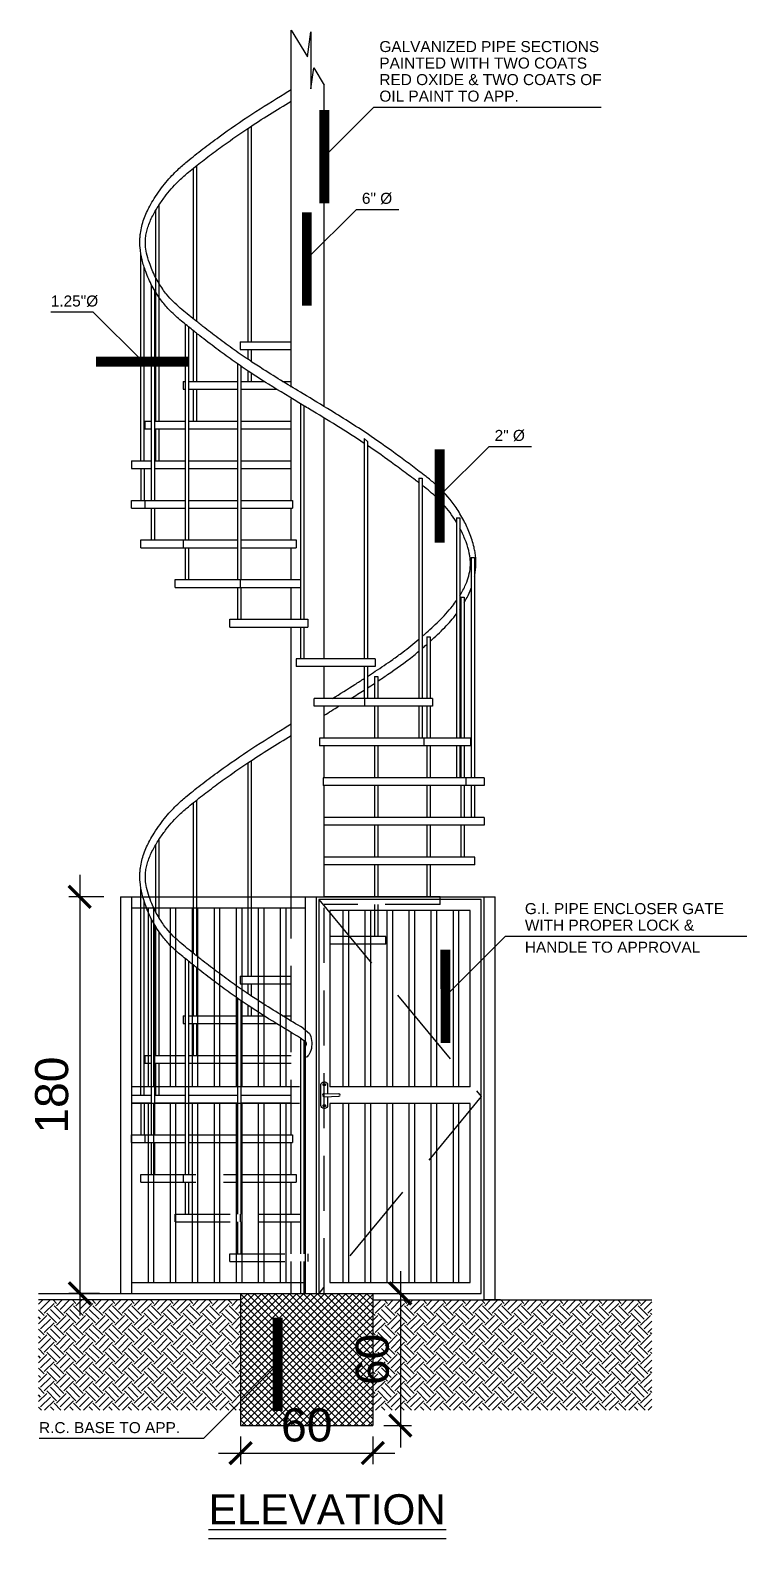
# Model space of a CAD drawing. Header units: centimetres. Extents: x 1155 to 3229, y -6482 to -5598.
# Drawn here: x 1598 to 1924, y -6482 to -5797 of the extents above; entities that cross this region are included whole.
import ezdxf

# ---------------------------------------------------------------- set-up
doc = ezdxf.new("R2010")
doc.units = ezdxf.units.CM
doc.header["$LTSCALE"] = 100
doc.header["$MEASUREMENT"] = 0
doc.linetypes.add('HIDDEN', pattern=[0.375, 0.25, -0.125])
for name, color, linetype in [('DIM', 1, 'Continuous'), ('HANDRAIL', 161, 'Continuous'), ('HATCH', 8, 'Continuous'), ('MTEXT-1', 2, 'Continuous'), ('SPIRAL', 1, 'Continuous'), ('STAIRS', 4, 'Continuous'), ('TEXT', 3, 'Continuous'), ('WALL-01', 7, 'Continuous'), ('WALL-03', 2, 'Continuous'), ('WINDOW', 1, 'Continuous')]:
    doc.layers.add(name, color=color, linetype=linetype)
doc.styles.add('ART', font='arial.ttf')
doc.styles.add('ART-PS-1', font='arial.ttf', dxfattribs={"height": 40})
doc.styles.add('ASA', font='romans.shx', dxfattribs={"width": 0.8})
doc.styles.add('DIM-TXT', font='arial.ttf')
doc.dimstyles.new('AS-20-100-FM', dxfattribs={"dimscale": 0, "dimtxt": 20, "dimasz": 15, "dimexe": 15, "dimexo": 10, "dimgap": 5, "dimtad": 1, "dimtoh": 1, "dimdec": 0, "dimlfac": 0.393701, "dimzin": 1, "dimdsep": 46, "dimlunit": 3, "dimtxsty": 'ASA', "dimblk1": 'ARCHTICK', "dimblk2": 'ARCHTICK', "dimsah": 1, "dimcen": 15, "dimdle": 15, "dimclrd": 1, "dimclre": 1, "dimclrt": 3, "dimadec": 0, "dimazin": 0, "dimtfac": 1, "dimtdec": 0, "dimtmove": 2, "dimatfit": 3, "dimldrblk": 'ARCHTICK', "dimfxl": 1, "dimtolj": 1, "dimtzin": 0, "dimarcsym": 0})
doc.dimstyles.new('DIM-2', dxfattribs={"dimscale": 0, "dimtxt": 18, "dimasz": 10, "dimexe": 5, "dimexo": 5, "dimgap": 5, "dimtad": 1, "dimdec": 0, "dimlfac": -0.393701, "dimzin": 1, "dimdsep": 46, "dimtxsty": 'DIM-TXT', "dimblk1": 'ARCHTICK', "dimblk2": 'ARCHTICK', "dimsah": 1, "dimcen": 15, "dimdle": 10, "dimclrd": 1, "dimclre": 1, "dimclrt": 3, "dimadec": 0, "dimazin": 0, "dimtfac": 1, "dimtdec": 0, "dimtmove": 2, "dimatfit": 3, "dimldrblk": 'ARCHTICK', "dimfxl": 1, "dimtolj": 1, "dimtzin": 0, "dimarcsym": 0})

# ---------------------------------------------------------------- blocks, each defined once
blk = doc.blocks.new('_ARCHTICK')
at = {"color": 0, "linetype": 'ByBlock', "const_width": 0.15}
blk.add_lwpolyline([(-0.5, -0.5), (0.5, 0.5)], dxfattribs=at)
blk = doc.blocks.new('*D14')
at = {"layer": 'Defpoints', "color": 0, "transparency": 16777216}
for p in [(1636.71, -6190.9), (1620.71, -6370.9), (1634.71, -6370.9)]:
    blk.add_point(p, dxfattribs=at)
at = {"layer": 'DIM', "color": 1, "lineweight": -2, "transparency": 16777216}
for p, q in [((1620.71, -6180.9), (1620.71, -6380.9)), ((1631.71, -6190.9), (1615.71, -6190.9)), ((1629.71, -6370.9), (1615.71, -6370.9))]:
    blk.add_line(p, q, dxfattribs=at)
at = {"layer": 'DIM', "color": 1, "lineweight": -2, "transparency": 16777216, "xscale": 10, "yscale": 10, "zscale": 10}
for p, rotation in [((1620.71, -6190.9), 90), ((1620.71, -6370.9), 270)]:
    blk.add_blockref('_ARCHTICK', p, dxfattribs=dict(at, rotation=rotation))
at = {"layer": 'DIM', "color": 3, "transparency": 16777216, "insert": (1608.06, -6280.9), "char_height": 15, "attachment_point": 5, "rotation": 90, "style": 'DIM-TXT'}
blk.add_mtext('\\A1;180', dxfattribs=at)
blk = doc.blocks.new('*D11')
at = {"layer": 'Defpoints', "color": 0, "transparency": 16777216}
for p in [(1693.73, -6430.9), (1753.73, -6430.9), (1753.73, -6443.4)]:
    blk.add_point(p, dxfattribs=at)
at = {"layer": 'DIM', "color": 1, "lineweight": -2, "transparency": 16777216}
for p, q in [((1693.73, -6435.9), (1693.73, -6448.4)), ((1753.73, -6435.9), (1753.73, -6448.4)), ((1683.73, -6443.4), (1763.73, -6443.4))]:
    blk.add_line(p, q, dxfattribs=at)
at = {"layer": 'DIM', "color": 1, "lineweight": -2, "transparency": 16777216, "xscale": 10, "yscale": 10, "zscale": 10, "rotation": 180}
blk.add_blockref('_ARCHTICK', (1693.73, -6443.4), dxfattribs=at)
at = {"layer": 'DIM', "color": 1, "lineweight": -2, "transparency": 16777216, "xscale": 10, "yscale": 10, "zscale": 10}
blk.add_blockref('_ARCHTICK', (1753.73, -6443.4), dxfattribs=at)
at = {"layer": 'DIM', "color": 3, "transparency": 16777216, "insert": (1723.73, -6430.75), "char_height": 15, "attachment_point": 5, "style": 'DIM-TXT'}
blk.add_mtext('\\A1;60', dxfattribs=at)
blk = doc.blocks.new('*D15')
at = {"layer": 'Defpoints', "color": 0, "transparency": 16777216}
for p in [(1753.73, -6370.9), (1753.73, -6430.9), (1766.23, -6430.9)]:
    blk.add_point(p, dxfattribs=at)
at = {"layer": 'DIM', "color": 1, "lineweight": -2, "transparency": 16777216}
for p, q in [((1766.23, -6360.9), (1766.23, -6440.9)), ((1758.73, -6370.9), (1771.23, -6370.9)), ((1758.73, -6430.9), (1771.23, -6430.9))]:
    blk.add_line(p, q, dxfattribs=at)
at = {"layer": 'DIM', "color": 1, "lineweight": -2, "transparency": 16777216, "xscale": 10, "yscale": 10, "zscale": 10}
for p, rotation in [((1766.23, -6370.9), 90), ((1766.23, -6430.9), 270)]:
    blk.add_blockref('_ARCHTICK', p, dxfattribs=dict(at, rotation=rotation))
at = {"layer": 'DIM', "color": 3, "transparency": 16777216, "insert": (1753.57, -6400.9), "char_height": 15, "attachment_point": 5, "rotation": 90, "style": 'DIM-TXT'}
blk.add_mtext('\\A1;60', dxfattribs=at)

msp = doc.modelspace()

# ---------------------------------------------------------------- hatches: boundary and pattern name
at = {"layer": 'HATCH'}
h = msp.add_hatch(dxfattribs=at)
h.set_pattern_fill('EARTH,_I', color=256, scale=25, angle=45, style=2)
h.set_pattern_definition([(45, (15322.4737, -555.066), (9e-16, 8.8388348), [6.25, -6.25]), (45, (15320.8164, -553.4087), (9e-16, 8.8388348), [6.25, -6.25]), (45, (15319.159, -551.7514), (9e-16, 8.8388348), [6.25, -6.25]), (135, (15319.159, -550.6465), (-8.8388348, 9e-16), [6.25, -6.25]), (135, (15320.8164, -548.989), (-8.8388348, 9e-16), [6.25, -6.25]), (135, (15322.4737, -547.332), (-8.8388348, 9e-16), [6.25, -6.25])])
h.paths.add_polyline_path([(1880.41, -6373.9), (1753.73, -6373.9), (1753.73, -6423.9), (1880.41, -6423.9)])
h.paths.add_polyline_path([(1756.05, -6405.74), (1756.05, -6396.07), (1764.3, -6396.07), (1764.3, -6405.74)], flags=24)
h.paths.add_polyline_path([(1601.96, -6373.9), (1601.96, -6423.9), (1693.73, -6423.9), (1693.73, -6373.9)])
h = msp.add_hatch(dxfattribs=at)
h.set_pattern_fill('ANSI37', color=256, scale=18, style=0)
h.set_pattern_definition([(45, (53275.177, 18437.246), (-1.59099026, 1.59099026), []), (135, (53275.177, 18437.246), (-1.59099026, -1.59099026), [])])
h.paths.add_polyline_path([(1753.73, -6370.9), (1693.73, -6370.9), (1693.73, -6430.9), (1753.73, -6430.9)])

# ---------------------------------------------------------------- linework, layer by layer
at = {"layer": 'HANDRAIL'}
for p, q in [((1698.58, -5841.04), (1698.58, -5938.9)), ((1697.08, -5842.04), (1697.08, -5938.9)), ((1672.22, -5860.2), (1672.22, -5928.45)), ((1673.72, -5859), (1673.72, -5929.65)), ((1655.16, -5879.32), (1655.16, -5974.9)), ((1656.66, -5876.9), (1656.66, -5974.9)), ((1648.5, -5992.9), (1648.5, -5899.22)), ((1650, -5992.9), (1650, -5905.16)), ((1653.25, -6010.9), (1653.25, -5912.94)), ((1654.75, -6010.9), (1654.75, -5915.69)), ((1668.68, -6028.9), (1668.68, -5930.99)), ((1670.18, -6028.9), (1670.18, -5932.2)), ((1672.22, -5933.83), (1672.22, -5956.9)), ((1673.72, -5935.03), (1673.72, -5956.9)), ((1697.08, -5942.4), (1697.08, -5946.9)), ((1698.58, -5942.4), (1698.58, -5947.9)), ((1692.46, -6046.9), (1692.46, -5949.03)), ((1693.96, -6046.9), (1693.96, -5950.07)), ((1697.08, -5952.18), (1697.08, -5956.9)), ((1698.58, -5953.17), (1698.58, -5956.9)), ((1672.22, -5960.4), (1672.22, -5974.9)), ((1673.72, -5960.4), (1673.72, -5974.9)), ((1720.96, -5967.06), (1720.96, -6064.9)), ((1722.46, -5967.96), (1722.46, -6064.9)), ((1655.16, -5978.4), (1655.16, -5992.9)), ((1656.66, -5978.4), (1656.66, -5992.9)), ((1749.83, -5982.9), (1751.33, -5984.16)), ((1749.83, -5982.9), (1749.83, -6082.9)), ((1751.33, -5984.16), (1751.33, -6082.9)), ((1648.5, -5996.4), (1648.5, -6010.9)), ((1650, -5996.4), (1650, -6010.9)), ((1774.69, -6000.9), (1776.19, -6000.9)), ((1774.69, -6000.9), (1774.69, -6100.9)), ((1776.19, -6000.9), (1776.19, -6100.9)), ((1653.25, -6028.9), (1653.25, -6014.4)), ((1654.75, -6028.9), (1654.75, -6014.4)), ((1791.75, -6018.9), (1793.25, -6018.9)), ((1791.75, -6018.9), (1791.75, -6118.9)), ((1793.25, -6018.9), (1793.25, -6118.9)), ((1668.68, -6046.9), (1668.68, -6032.4)), ((1670.18, -6046.9), (1670.18, -6032.4)), ((1798.41, -6036.9), (1799.91, -6036.9)), ((1798.41, -6036.9), (1798.41, -6136.9)), ((1799.91, -6036.9), (1799.91, -6136.9)), ((1692.46, -6064.9), (1692.46, -6050.4)), ((1693.96, -6064.9), (1693.96, -6050.4)), ((1793.66, -6054.9), (1795.16, -6054.9)), ((1793.66, -6054.9), (1793.66, -6118.9)), ((1795.16, -6054.9), (1795.16, -6118.9)), ((1720.96, -6068.4), (1720.96, -6082.9)), ((1722.46, -6068.4), (1722.46, -6082.9)), ((1778.23, -6072.9), (1779.73, -6072.9)), ((1778.23, -6072.9), (1778.23, -6100.9)), ((1779.73, -6072.9), (1779.73, -6100.9)), ((1749.83, -6086.4), (1749.83, -6100.9)), ((1751.33, -6086.4), (1751.33, -6100.9)), ((1754.45, -6090.9), (1755.95, -6090.9)), ((1754.45, -6090.9), (1754.45, -6100.9)), ((1755.95, -6090.9), (1755.95, -6100.9)), ((1754.45, -6104.4), (1754.45, -6118.9)), ((1755.95, -6104.4), (1755.95, -6118.9)), ((1774.69, -6104.4), (1774.69, -6118.9)), ((1776.19, -6104.4), (1776.19, -6118.9)), ((1778.23, -6104.4), (1778.23, -6118.9)), ((1779.73, -6104.4), (1779.73, -6118.9)), ((1754.45, -6122.4), (1754.45, -6136.9)), ((1755.95, -6122.4), (1755.95, -6136.9)), ((1778.23, -6122.4), (1778.23, -6136.9)), ((1779.73, -6122.4), (1779.73, -6136.9)), ((1791.75, -6122.4), (1791.75, -6136.9)), ((1793.25, -6122.4), (1793.25, -6136.9)), ((1793.66, -6122.4), (1793.66, -6136.9)), ((1795.16, -6122.4), (1795.16, -6136.9)), ((1698.58, -6129.04), (1698.58, -6190.9)), ((1697.08, -6130.04), (1697.08, -6190.9)), ((1754.45, -6140.4), (1754.45, -6154.9)), ((1755.95, -6140.4), (1755.95, -6154.9)), ((1778.23, -6140.4), (1778.23, -6154.9)), ((1779.73, -6140.4), (1779.73, -6154.9)), ((1793.66, -6140.4), (1793.66, -6154.9)), ((1795.16, -6140.4), (1795.16, -6154.9)), ((1798.41, -6140.4), (1798.41, -6154.9)), ((1799.91, -6140.4), (1799.91, -6154.9)), ((1672.22, -6148.2), (1672.22, -6190.9)), ((1673.72, -6147), (1673.72, -6190.9)), ((1754.45, -6158.4), (1754.45, -6172.9)), ((1755.95, -6158.4), (1755.95, -6172.9)), ((1778.23, -6158.4), (1778.23, -6172.9)), ((1779.73, -6158.4), (1779.73, -6172.9)), ((1793.66, -6158.4), (1793.66, -6172.9)), ((1795.16, -6158.4), (1795.16, -6172.9)), ((1655.16, -6167.32), (1655.16, -6190.9)), ((1656.66, -6164.9), (1656.66, -6190.9)), ((1754.45, -6176.4), (1754.45, -6190.9)), ((1755.95, -6176.4), (1755.95, -6190.9)), ((1778.23, -6176.4), (1778.23, -6190.9)), ((1779.73, -6176.4), (1779.73, -6190.9)), ((1648.5, -6190.9), (1648.5, -6187.22)), ((1648.5, -6280.9), (1648.5, -6190.9)), ((1655.16, -6190.9), (1655.16, -6197.68)), ((1656.66, -6190.9), (1656.66, -6200.37)), ((1672.22, -6190.9), (1672.22, -6216.45)), ((1673.72, -6190.9), (1673.72, -6217.65)), ((1697.08, -6190.9), (1697.08, -6226.9)), ((1698.58, -6190.9), (1698.58, -6226.9)), ((1650, -6280.9), (1650, -6193.13)), ((1653.25, -6298.9), (1653.25, -6200.94)), ((1654.75, -6298.9), (1654.75, -6203.69)), ((1655.16, -6204.38), (1655.16, -6262.9)), ((1656.66, -6206.7), (1656.66, -6262.9)), ((1668.68, -6316.9), (1668.68, -6218.99)), ((1670.18, -6316.9), (1670.18, -6220.2)), ((1672.22, -6221.83), (1672.22, -6244.9)), ((1673.72, -6223.03), (1673.72, -6244.9)), ((1697.08, -6230.4), (1697.08, -6234.9)), ((1698.58, -6230.4), (1698.58, -6235.9)), ((1692.46, -6334.9), (1692.46, -6237.03)), ((1693.96, -6334.9), (1693.96, -6238.07)), ((1697.08, -6240.18), (1697.08, -6244.9)), ((1698.58, -6241.17), (1698.58, -6244.9)), ((1672.22, -6248.4), (1672.22, -6262.9)), ((1673.72, -6248.4), (1673.72, -6262.9)), ((1720.96, -6255.06), (1720.96, -6352.9)), ((1722.46, -6256.05), (1722.46, -6352.9)), ((1655.16, -6266.4), (1655.16, -6280.9)), ((1656.66, -6266.4), (1656.66, -6280.9)), ((1648.5, -6284.4), (1648.5, -6298.9)), ((1650, -6284.4), (1650, -6298.9)), ((1653.25, -6316.9), (1653.25, -6302.4)), ((1654.75, -6316.9), (1654.75, -6302.4)), ((1668.68, -6334.9), (1668.68, -6320.4)), ((1670.18, -6334.9), (1670.18, -6320.4)), ((1692.46, -6352.9), (1692.46, -6338.4)), ((1693.96, -6352.9), (1693.96, -6338.4))]:
    msp.add_line(p, q, dxfattribs=at)
at = {"layer": 'HANDRAIL', "color": 4}
for p, q in [((1754.45, -6194.4), (1754.45, -6208.9)), ((1755.95, -6194.4), (1755.95, -6208.9)), ((1722.07, -6250.51), (1724.96, -6252.9)), ((1721.35, -6255.3), (1723, -6256.42)), ((1722.94, -6258.76), (1722.94, -6263.76)), ((1720.96, -6356.4), (1720.96, -6370.9)), ((1722.46, -6356.4), (1722.46, -6370.9))]:
    msp.add_line(p, q, dxfattribs=at)
at = {"layer": 'HANDRAIL', "color": 4, "extrusion": (0, 0, -1)}
for major_axis, start_param in [((0, 6.17), 0.710887), ((0, 1.17), 0.098884)]:
    msp.add_ellipse((1722.94, -6257.58), major_axis=major_axis, ratio=0.5, start_param=start_param, end_param=3.141593, dxfattribs=at)
at = {"layer": 'HANDRAIL', "color": 4}
for points, knots in [([(1722.46, -5967.96), (1716.38, -5964.31), (1711.41, -5961.32), (1703.34, -5956.27), (1700.23, -5954.28), (1694.71, -5950.6), (1692.29, -5948.93), (1687.47, -5945.5), (1685.06, -5943.74), (1680.16, -5940.05), (1677.67, -5938.13), (1673.89, -5935.16), (1672.6, -5934.14), (1670.46, -5932.42), (1669.61, -5931.74), (1667.91, -5930.37), (1667.06, -5929.68), (1664.52, -5927.54), (1662.83, -5926.02), (1659.91, -5922.94), (1658.68, -5921.49), (1656.75, -5918.86), (1656.04, -5917.82), (1654.75, -5915.72), (1654.17, -5914.7), (1653.07, -5912.62), (1652.56, -5911.56), (1651.56, -5909.35), (1651.08, -5908.19), (1650.02, -5905.32), (1649.46, -5903.57), (1648.58, -5899.92), (1648.25, -5898.02), (1648.02, -5895.14), (1647.98, -5894.19), (1648, -5892.65), (1648.02, -5892.05), (1648.11, -5890.87), (1648.17, -5890.29), (1648.41, -5888.57), (1648.63, -5887.47), (1649.16, -5885.34), (1649.47, -5884.32), (1650.58, -5881.19), (1651.5, -5879.21), (1653.13, -5876.17), (1653.81, -5875.03), (1655.38, -5872.54), (1656.27, -5871.23), (1658.05, -5868.76), (1658.94, -5867.62), (1661.63, -5864.38), (1663.42, -5862.5), (1666.63, -5859.46), (1668.04, -5858.23), (1670.64, -5856.07), (1671.82, -5855.12), (1674.21, -5853.24), (1675.41, -5852.3), (1679.03, -5849.52), (1681.48, -5847.69), (1688.88, -5842.31), (1693.87, -5838.86), (1703.81, -5832.35), (1708.76, -5829.26), (1714.72, -5825.6), (1715.71, -5824.99), (1716.71, -5824.39)], [0, 0, 0, 0, 31.146459, 31.146459, 50.65304, 50.65304, 65.922869, 65.922869, 81.192697, 81.192697, 97.177349, 97.177349, 105.538084, 105.538084, 111.057665, 111.057665, 116.577245, 116.577245, 127.616405, 127.616405, 135.948453, 135.948453, 140.909943, 140.909943, 145.154912, 145.154912, 149.037299, 149.037299, 152.919687, 152.919687, 158.311772, 158.311772, 163.703858, 163.703858, 166.264404, 166.264404, 167.887619, 167.887619, 169.510835, 169.510835, 172.757265, 172.757265, 176.003696, 176.003696, 183.033153, 183.033153, 187.612786, 187.612786, 193.608175, 193.608175, 199.603565, 199.603565, 211.594344, 211.594344, 220.964624, 220.964624, 228.781656, 228.781656, 236.598689, 236.598689, 252.232753, 252.232753, 283.500883, 283.500883, 314.769012, 314.769012, 320.991757, 320.991757, 320.991757, 320.991757]), ([(1722.07, -5962.51), (1716.04, -5958.89), (1710.02, -5955.27), (1702.08, -5950.2), (1700.12, -5948.93), (1695.71, -5945.99), (1693.26, -5944.31), (1688.38, -5940.84), (1685.94, -5939.06), (1681.22, -5935.51), (1678.93, -5933.75), (1675.38, -5930.97), (1674.11, -5929.96), (1671.74, -5928.07), (1670.64, -5927.18), (1668.45, -5925.41), (1667.36, -5924.52), (1664.16, -5921.75), (1662.1, -5919.76), (1658.93, -5915.85), (1657.75, -5914.2), (1656.1, -5911.43), (1655.58, -5910.5), (1654.06, -5907.54), (1653.08, -5905.33), (1651.8, -5901.59), (1651.37, -5900.1), (1650.81, -5897.45), (1650.64, -5896.29), (1650.5, -5894.57), (1650.48, -5893.98), (1650.49, -5893.02), (1650.51, -5892.63), (1650.56, -5891.86), (1650.6, -5891.47), (1650.76, -5890.29), (1650.92, -5889.5), (1651.32, -5887.89), (1651.56, -5887.08), (1652.46, -5884.51), (1653.26, -5882.77), (1655.05, -5879.42), (1656.04, -5877.82), (1658.02, -5874.85), (1659.01, -5873.49), (1661.99, -5869.68), (1663.99, -5867.52), (1667.34, -5864.31), (1668.68, -5863.13), (1671.07, -5861.12), (1672.12, -5860.27), (1675.31, -5857.73), (1677.47, -5856.06), (1681.83, -5852.76), (1684.04, -5851.14), (1689.8, -5846.99), (1693.39, -5844.5), (1703.55, -5837.72), (1710.09, -5833.66), (1716.71, -5829.62)], [0, 0, 0, 0, 37.774684, 37.774684, 50.160779, 50.160779, 65.706484, 65.706484, 81.25219, 81.25219, 95.975634, 95.975634, 104.207219, 104.207219, 111.393252, 111.393252, 118.579286, 118.579286, 132.85054, 132.85054, 141.687227, 141.687227, 145.821598, 145.821598, 154.09034, 154.09034, 159.433038, 159.433038, 163.811332, 163.811332, 166.201132, 166.201132, 167.824534, 167.824534, 169.447936, 169.447936, 172.69474, 172.69474, 175.941544, 175.941544, 182.948036, 182.948036, 189.954527, 189.954527, 196.961019, 196.961019, 210.974002, 210.974002, 220.087469, 220.087469, 227.132692, 227.132692, 241.223138, 241.223138, 255.313585, 255.313585, 277.909413, 277.909413, 319.463176, 319.463176, 319.463176, 319.463176]), ([(1799.91, -6045.66), (1799.96, -6045.42), (1800.01, -6045.17), (1800.35, -6043.27), (1800.52, -6041.55), (1800.55, -6038.8), (1800.51, -6037.8), (1800.36, -6036.02), (1800.26, -6035.23), (1800.01, -6033.69), (1799.85, -6032.93), (1799.18, -6029.99), (1798.49, -6027.87), (1796.9, -6023.82), (1795.99, -6021.88), (1794.47, -6018.99), (1793.89, -6017.96), (1792.13, -6015.03), (1790.94, -6013.29), (1787.19, -6008.35), (1784.58, -6005.72), (1780.59, -6002.25), (1779.24, -6001.16), (1776.86, -5999.31), (1775.84, -5998.53), (1773.79, -5996.97), (1772.76, -5996.19), (1769.67, -5993.86), (1767.6, -5992.31), (1761.35, -5987.72), (1757.14, -5984.73), (1749.89, -5979.79), (1746.86, -5977.79), (1740.8, -5973.91), (1737.76, -5972.02), (1730.51, -5967.57), (1726.28, -5965.04), (1722.06, -5962.51)], [496.01589, 496.01589, 496.01589, 496.01589, 496.848655, 496.848655, 502.304281, 502.304281, 505.348922, 505.348922, 507.747103, 507.747103, 510.145284, 510.145284, 517.10159, 517.10159, 524.057895, 524.057895, 528.14345, 528.14345, 536.314559, 536.314559, 553.572214, 553.572214, 562.401722, 562.401722, 569.042736, 569.042736, 575.683749, 575.683749, 588.965776, 588.965776, 615.52983, 615.52983, 634.567794, 634.567794, 653.605757, 653.605757, 680.089638, 680.089638, 680.089638, 680.089638]), ([(1749.83, -5985.04), (1741.57, -5979.5), (1733.27, -5974.45), (1724.12, -5968.96), (1723.29, -5968.46), (1722.46, -5967.96)], [620.339466, 620.339466, 620.339466, 620.339466, 672.549345, 672.549345, 677.770566, 677.770566, 677.770566, 677.770566]), ([(1774.69, -6003.01), (1774.15, -6002.6), (1773.62, -6002.19), (1772.03, -6000.98), (1770.98, -6000.19), (1767.83, -5997.82), (1765.72, -5996.26), (1759.53, -5991.74), (1755.44, -5988.83), (1751.33, -5986.05)], [567.380076, 567.380076, 567.380076, 567.380076, 570.879921, 570.879921, 577.657883, 577.657883, 591.213806, 591.213806, 617.178395, 617.178395, 617.178395, 617.178395]), ([(1791.75, -6020.91), (1791.72, -6020.85), (1791.68, -6020.8), (1789.76, -6017.6), (1787.82, -6015.02), (1783.81, -6010.55), (1781.75, -6008.66), (1778.51, -6005.96), (1777.36, -6005.06), (1776.19, -6004.16), (1776.19, -6004.16), (1776.19, -6004.16)], [528.016048, 528.016048, 528.016048, 528.016048, 528.265794, 528.265794, 542.377984, 542.377984, 556.490174, 556.490174, 564.10196, 564.10196, 564.111806, 564.111806, 564.111806, 564.111806]), ([(1793.25, -6054.13), (1793.51, -6053.72), (1793.75, -6053.3), (1794.92, -6051.28), (1795.72, -6049.63), (1796.85, -6046.7), (1797.24, -6045.42), (1797.8, -6042.88), (1797.97, -6041.63), (1798.06, -6039.62), (1798.05, -6038.86), (1797.96, -6037.57), (1797.91, -6037.05), (1797.75, -6035.97), (1797.65, -6035.41), (1797.19, -6033.21), (1796.68, -6031.48), (1795.4, -6028.02), (1794.63, -6026.3), (1793.62, -6024.29), (1793.44, -6023.93), (1793.25, -6023.58)], [480.46631, 480.46631, 480.46631, 480.46631, 482.349319, 482.349319, 489.690923, 489.690923, 495.456429, 495.456429, 501.221936, 501.221936, 504.730376, 504.730376, 507.046553, 507.046553, 509.36273, 509.36273, 516.050894, 516.050894, 522.739058, 522.739058, 524.202889, 524.202889, 524.202889, 524.202889]), ([(1795.16, -6057.46), (1795.63, -6056.68), (1796.08, -6055.89), (1797.22, -6053.72), (1797.86, -6052.31), (1798.41, -6050.84)], [481.261628, 481.261628, 481.261628, 481.261628, 484.503682, 484.503682, 489.942366, 489.942366, 489.942366, 489.942366]), ([(1776.19, -6072.63), (1776.56, -6072.3), (1776.94, -6071.97), (1778.35, -6070.74), (1779.4, -6069.79), (1781.54, -6067.82), (1782.62, -6066.79), (1785.84, -6063.6), (1787.95, -6061.31), (1790.52, -6058.07), (1791.15, -6057.23), (1791.75, -6056.38)], [447.308914, 447.308914, 447.308914, 447.308914, 449.491963, 449.491963, 455.360069, 455.360069, 461.228175, 461.228175, 472.964386, 472.964386, 476.970006, 476.970006, 476.970006, 476.970006]), ([(1779.73, -6074.97), (1779.77, -6074.93), (1779.82, -6074.89), (1781.99, -6072.94), (1784.23, -6070.84), (1788.26, -6066.65), (1790.07, -6064.6), (1791.75, -6062.42)], [452.097991, 452.097991, 452.097991, 452.097991, 452.344385, 452.344385, 464.101185, 464.101185, 474.045812, 474.045812, 474.045812, 474.045812]), ([(1751.33, -6090.8), (1752.52, -6090.03), (1753.69, -6089.26), (1757.53, -6086.74), (1760.13, -6085.01), (1764.27, -6082.08), (1765.8, -6080.97), (1769.7, -6078.02), (1772.12, -6076.09), (1774.69, -6073.91)], [393.184344, 393.184344, 393.184344, 393.184344, 400.910188, 400.910188, 418.725333, 418.725333, 428.980877, 428.980877, 444.354745, 444.354745, 444.354745, 444.354745]), ([(1755.95, -6093.04), (1757.47, -6092.04), (1758.96, -6091.05), (1764.3, -6087.42), (1768.14, -6084.66), (1773.1, -6080.66), (1773.89, -6080.01), (1774.69, -6079.34)], [401.60549, 401.60549, 401.60549, 401.60549, 411.695498, 411.695498, 437.601489, 437.601489, 442.419033, 442.419033, 442.419033, 442.419033]), ([(1735.43, -6100.9), (1738.86, -6098.77), (1742.28, -6096.61), (1747.04, -6093.57), (1748.44, -6092.67), (1749.83, -6091.77)], [359.77354, 359.77354, 359.77354, 359.77354, 381.00441, 381.00441, 389.945911, 389.945911, 389.945911, 389.945911]), ([(1649.32, -6190.9), (1649.22, -6190.52), (1649.12, -6190.13), (1648.58, -6187.92), (1648.25, -6186.02), (1648.02, -6183.14), (1647.98, -6182.19), (1648, -6180.65), (1648.02, -6180.05), (1648.11, -6178.87), (1648.17, -6178.29), (1648.41, -6176.57), (1648.63, -6175.47), (1649.16, -6173.34), (1649.47, -6172.32), (1650.58, -6169.19), (1651.5, -6167.21), (1653.13, -6164.17), (1653.81, -6163.03), (1655.38, -6160.54), (1656.27, -6159.23), (1658.05, -6156.76), (1658.94, -6155.62), (1661.63, -6152.38), (1663.42, -6150.5), (1666.63, -6147.46), (1668.04, -6146.23), (1670.64, -6144.07), (1671.82, -6143.12), (1674.21, -6141.24), (1675.41, -6140.3), (1679.03, -6137.52), (1681.48, -6135.69), (1688.88, -6130.31), (1693.87, -6126.86), (1703.81, -6120.35), (1708.76, -6117.26), (1714.72, -6113.6), (1715.71, -6112.99), (1716.71, -6112.39)], [157.155328, 157.155328, 157.155328, 157.155328, 158.311772, 158.311772, 163.703858, 163.703858, 166.264404, 166.264404, 167.887619, 167.887619, 169.510835, 169.510835, 172.757265, 172.757265, 176.003696, 176.003696, 183.033153, 183.033153, 187.612786, 187.612786, 193.608175, 193.608175, 199.603565, 199.603565, 211.594344, 211.594344, 220.964624, 220.964624, 228.781656, 228.781656, 236.598689, 236.598689, 252.232753, 252.232753, 283.500883, 283.500883, 314.769012, 314.769012, 320.991757, 320.991757, 320.991757, 320.991757]), ([(1652.25, -6190.9), (1651.77, -6189.49), (1651.36, -6188.05), (1650.81, -6185.45), (1650.64, -6184.29), (1650.5, -6182.57), (1650.48, -6181.98), (1650.49, -6181.02), (1650.51, -6180.63), (1650.56, -6179.86), (1650.6, -6179.47), (1650.76, -6178.29), (1650.92, -6177.5), (1651.32, -6175.89), (1651.56, -6175.08), (1652.46, -6172.51), (1653.26, -6170.77), (1655.05, -6167.42), (1656.04, -6165.82), (1658.02, -6162.85), (1659.01, -6161.49), (1661.99, -6157.68), (1663.99, -6155.52), (1667.34, -6152.31), (1668.68, -6151.13), (1671.07, -6149.12), (1672.12, -6148.27), (1675.31, -6145.73), (1677.47, -6144.06), (1681.83, -6140.76), (1684.04, -6139.14), (1689.8, -6134.99), (1693.39, -6132.5), (1703.55, -6125.72), (1710.09, -6121.66), (1716.71, -6117.62)], [154.27257, 154.27257, 154.27257, 154.27257, 159.433038, 159.433038, 163.811332, 163.811332, 166.201132, 166.201132, 167.824534, 167.824534, 169.447936, 169.447936, 172.69474, 172.69474, 175.941544, 175.941544, 182.948036, 182.948036, 189.954527, 189.954527, 196.961019, 196.961019, 210.974002, 210.974002, 220.087469, 220.087469, 227.132692, 227.132692, 241.223138, 241.223138, 255.313585, 255.313585, 277.909413, 277.909413, 319.463176, 319.463176, 319.463176, 319.463176]), ([(1721.35, -6255.3), (1716.38, -6252.31), (1711.41, -6249.32), (1703.34, -6244.27), (1700.23, -6242.28), (1694.71, -6238.6), (1692.29, -6236.93), (1687.47, -6233.5), (1685.06, -6231.74), (1680.16, -6228.05), (1677.67, -6226.13), (1673.89, -6223.16), (1672.6, -6222.14), (1670.46, -6220.42), (1669.61, -6219.74), (1667.91, -6218.37), (1667.06, -6217.68), (1664.52, -6215.54), (1662.83, -6214.02), (1659.91, -6210.94), (1658.68, -6209.49), (1656.75, -6206.86), (1656.04, -6205.82), (1654.75, -6203.72), (1654.17, -6202.7), (1653.07, -6200.62), (1652.56, -6199.56), (1651.56, -6197.35), (1651.08, -6196.19), (1650.28, -6194.03), (1649.95, -6193.04), (1649.32, -6190.9)], [0, 0, 0, 0, 31.146459, 31.146459, 50.65304, 50.65304, 65.922869, 65.922869, 81.192697, 81.192697, 97.177349, 97.177349, 105.538084, 105.538084, 111.057665, 111.057665, 116.577245, 116.577245, 127.616405, 127.616405, 135.948453, 135.948453, 140.909943, 140.909943, 145.154912, 145.154912, 149.037299, 149.037299, 152.919687, 152.919687, 156.022454, 156.022454, 156.022454, 156.022454]), ([(1722.07, -6250.51), (1716.04, -6246.89), (1710.02, -6243.27), (1702.08, -6238.2), (1700.12, -6236.93), (1695.71, -6233.99), (1693.26, -6232.31), (1688.38, -6228.84), (1685.94, -6227.06), (1681.22, -6223.51), (1678.93, -6221.75), (1675.38, -6218.97), (1674.11, -6217.96), (1671.74, -6216.07), (1670.64, -6215.18), (1668.45, -6213.41), (1667.36, -6212.52), (1664.16, -6209.75), (1662.1, -6207.76), (1658.93, -6203.85), (1657.75, -6202.2), (1656.1, -6199.43), (1655.58, -6198.5), (1654.2, -6195.82), (1653.36, -6193.95), (1652.25, -6190.9)], [0, 0, 0, 0, 37.774684, 37.774684, 50.160779, 50.160779, 65.706484, 65.706484, 81.25219, 81.25219, 95.975634, 95.975634, 104.207219, 104.207219, 111.393252, 111.393252, 118.579286, 118.579286, 132.85054, 132.85054, 141.687227, 141.687227, 145.821598, 145.821598, 152.915024, 152.915024, 152.915024, 152.915024])]:
    msp.add_open_spline(points, degree=3, knots=knots, dxfattribs=at)
for points in [[(1793.25, -6060.38), (1793.39, -6060.19), (1793.53, -6059.99), (1793.66, -6059.79)], [(1751.33, -6096.06), (1752.38, -6095.38), (1753.42, -6094.7), (1754.45, -6094.03)], [(1743.77, -6100.9), (1745.81, -6099.61), (1747.84, -6098.32), (1749.83, -6097.03)], [(1731.71, -6108.45), (1733.87, -6107.11), (1736.05, -6105.76), (1738.21, -6104.4)]]:
    msp.add_open_spline(points, degree=3, dxfattribs=at)
at = {"layer": 'HANDRAIL'}
msp.add_open_spline([(1776.19, -6078.07), (1776.33, -6077.95), (1776.46, -6077.84), (1777.13, -6077.26), (1777.68, -6076.79), (1778.23, -6076.3)], degree=3, knots=[445.382035, 445.382035, 445.382035, 445.382035, 446.177422, 446.177422, 449.295126, 449.295126, 449.295126, 449.295126], dxfattribs=at)
at = {"layer": 'SPIRAL', "color": 2}
for p, q in [((1716.71, -5959.58), (1716.71, -5797.46)), ((1731.71, -5968.01), (1731.71, -5822.38)), ((1716.71, -6010.9), (1716.71, -5964.8)), ((1731.71, -6082.9), (1731.71, -5973.23)), ((1716.71, -6028.9), (1716.71, -6014.4)), ((1716.71, -6046.9), (1716.71, -6032.4)), ((1716.71, -6064.9), (1716.71, -6050.4)), ((1716.71, -6190.9), (1716.71, -6068.4)), ((1731.71, -6100.9), (1731.71, -6086.4)), ((1731.71, -6118.9), (1731.71, -6104.4)), ((1731.71, -6136.9), (1731.71, -6122.4)), ((1731.71, -6158.4), (1731.71, -6140.4)), ((1731.71, -6190.9), (1731.71, -6158.4))]:
    msp.add_line(p, q, dxfattribs=at)
at = {"layer": 'SPIRAL'}
for p, q in [((1716.71, -5797.46), (1724.02, -5809.61)), ((1724.02, -5809.61), (1725.55, -5798.29)), ((1725.55, -5798.29), (1725.55, -5824.07)), ((1725.55, -5824.07), (1727.04, -5814.63)), ((1727.04, -5814.63), (1731.71, -5822.38)), ((1601.96, -6370.9), (1693.73, -6370.9)), ((1693.73, -6373.9), (1601.96, -6373.9)), ((1753.73, -6373.9), (1880.41, -6373.9))]:
    msp.add_line(p, q, dxfattribs=at)
at = {"layer": 'SPIRAL', "color": 2, "linetype": 'HIDDEN'}
for p, q in [((1716.71, -6247.28), (1716.71, -6190.9)), ((1731.71, -6370.9), (1731.71, -6190.9)), ((1716.71, -6298.9), (1716.71, -6252.5)), ((1716.71, -6316.9), (1716.71, -6302.4)), ((1716.71, -6334.9), (1716.71, -6320.4)), ((1716.71, -6352.9), (1716.71, -6338.4)), ((1716.71, -6370.9), (1716.71, -6356.4))]:
    msp.add_line(p, q, dxfattribs=at)
at = {"layer": 'STAIRS', "color": 1}
for p, q in [((1693.59, -5938.9), (1693.59, -5942.4)), ((1693.59, -5938.9), (1716.71, -5938.9)), ((1693.59, -5942.4), (1716.71, -5942.4)), ((1667.64, -5956.9), (1668.68, -5956.9)), ((1667.64, -5956.9), (1667.64, -5960.4)), ((1670.18, -5956.9), (1692.46, -5956.9)), ((1693.96, -5956.9), (1704.36, -5956.9)), ((1712.79, -5956.9), (1716.71, -5956.9)), ((1667.64, -5960.4), (1668.68, -5960.4)), ((1670.18, -5960.4), (1692.46, -5960.4)), ((1693.96, -5960.4), (1709.97, -5960.4)), ((1650.3, -5974.9), (1650.3, -5978.4)), ((1650.3, -5974.9), (1653.25, -5974.9)), ((1650.3, -5978.4), (1653.25, -5978.4)), ((1654.75, -5974.9), (1668.68, -5974.9)), ((1654.75, -5978.4), (1668.68, -5978.4)), ((1670.18, -5974.9), (1692.46, -5974.9)), ((1670.18, -5978.4), (1692.46, -5978.4)), ((1693.96, -5974.9), (1716.71, -5974.9)), ((1693.96, -5978.4), (1716.71, -5978.4)), ((1644.21, -5992.9), (1653.25, -5992.9)), ((1644.21, -5992.9), (1644.21, -5996.4)), ((1644.21, -5996.4), (1653.25, -5996.4)), ((1654.75, -5992.9), (1668.68, -5992.9)), ((1654.75, -5996.4), (1668.68, -5996.4)), ((1670.18, -5992.9), (1692.46, -5992.9)), ((1670.18, -5996.4), (1692.46, -5996.4)), ((1693.96, -5992.9), (1716.71, -5992.9)), ((1693.96, -5996.4), (1716.71, -5996.4)), ((1644.21, -6014.4), (1644.21, -6010.9)), ((1644.21, -6010.9), (1668.68, -6010.9)), ((1650.29, -6010.9), (1650.29, -6014.4)), ((1670.18, -6010.9), (1692.46, -6010.9)), ((1693.96, -6010.9), (1717.28, -6010.9)), ((1717.28, -6010.9), (1717.28, -6014.4)), ((1644.21, -6014.4), (1668.68, -6014.4)), ((1670.18, -6014.4), (1692.46, -6014.4)), ((1693.96, -6014.4), (1717.28, -6014.4)), ((1648.44, -6032.4), (1648.44, -6028.9)), ((1648.44, -6028.9), (1692.46, -6028.9)), ((1648.44, -6032.4), (1692.46, -6032.4)), ((1667.68, -6028.9), (1667.68, -6032.4)), ((1693.96, -6028.9), (1718.9, -6028.9)), ((1693.96, -6032.4), (1718.9, -6032.4)), ((1718.9, -6028.9), (1718.9, -6032.4)), ((1664, -6050.4), (1664, -6046.9)), ((1664, -6046.9), (1720.96, -6046.9)), ((1693.59, -6046.9), (1693.59, -6050.4)), ((1664, -6050.4), (1720.96, -6050.4)), ((1688.8, -6068.4), (1688.8, -6064.9)), ((1688.8, -6064.9), (1724.21, -6064.9)), ((1724.21, -6064.9), (1724.21, -6068.4)), ((1688.8, -6068.4), (1724.21, -6068.4)), ((1718.95, -6082.9), (1718.95, -6086.4)), ((1754.82, -6082.9), (1718.95, -6082.9)), ((1754.82, -6086.4), (1718.95, -6086.4)), ((1754.82, -6082.9), (1754.82, -6086.4)), ((1727.08, -6104.4), (1727.08, -6100.9)), ((1780.77, -6100.9), (1727.08, -6100.9)), ((1749.9, -6100.9), (1749.9, -6104.4)), ((1780.77, -6100.9), (1780.77, -6104.4)), ((1780.77, -6104.4), (1727.08, -6104.4)), ((1729.51, -6118.9), (1729.51, -6122.4)), ((1798.11, -6118.9), (1729.51, -6118.9)), ((1798.11, -6122.4), (1729.51, -6122.4)), ((1776.94, -6118.9), (1776.94, -6122.4)), ((1798.11, -6118.9), (1798.11, -6122.4)), ((1731.13, -6136.9), (1731.13, -6140.4)), ((1804.21, -6136.9), (1731.13, -6136.9)), ((1804.21, -6140.4), (1731.13, -6140.4)), ((1795.95, -6136.9), (1795.95, -6140.4)), ((1804.21, -6136.9), (1804.21, -6140.4)), ((1804.21, -6154.9), (1731.71, -6154.9)), ((1804.21, -6154.9), (1804.21, -6158.4)), ((1804.21, -6158.4), (1731.71, -6158.4)), ((1799.97, -6172.9), (1731.71, -6172.9)), ((1799.97, -6176.4), (1731.71, -6176.4)), ((1799.97, -6176.4), (1799.97, -6172.9)), ((1784.37, -6190.9), (1731.71, -6190.9)), ((1784.37, -6194.4), (1784.37, -6190.9))]:
    msp.add_line(p, q, dxfattribs=at)
at = {"layer": 'STAIRS', "color": 1, "linetype": 'HIDDEN'}
for p, q in [((1784.37, -6194.4), (1731.71, -6194.4)), ((1759.61, -6208.9), (1731.71, -6208.9)), ((1759.61, -6212.4), (1759.61, -6208.9)), ((1759.61, -6208.9), (1759.61, -6212.4)), ((1759.61, -6212.4), (1759.61, -6208.9)), ((1759.61, -6208.9), (1759.61, -6212.4)), ((1759.61, -6212.4), (1731.71, -6212.4)), ((1693.59, -6226.9), (1693.59, -6230.4)), ((1693.59, -6226.9), (1716.71, -6226.9)), ((1693.59, -6230.4), (1716.71, -6230.4)), ((1667.64, -6244.9), (1667.64, -6248.4)), ((1667.64, -6244.9), (1668.68, -6244.9)), ((1670.18, -6244.9), (1692.46, -6244.9)), ((1693.96, -6244.9), (1704.36, -6244.9)), ((1712.79, -6244.9), (1716.71, -6244.9)), ((1667.64, -6248.4), (1668.68, -6248.4)), ((1670.18, -6248.4), (1692.46, -6248.4)), ((1693.96, -6248.4), (1709.97, -6248.4)), ((1650.3, -6262.9), (1653.25, -6262.9)), ((1650.3, -6262.9), (1650.3, -6266.4)), ((1650.3, -6266.4), (1653.25, -6266.4)), ((1654.75, -6262.9), (1668.68, -6262.9)), ((1654.75, -6266.4), (1668.68, -6266.4)), ((1670.18, -6262.9), (1692.46, -6262.9)), ((1670.18, -6266.4), (1692.46, -6266.4)), ((1693.96, -6262.9), (1716.71, -6262.9)), ((1693.96, -6266.4), (1716.71, -6266.4)), ((1644.21, -6280.9), (1653.25, -6280.9)), ((1644.21, -6280.9), (1644.21, -6284.4)), ((1644.21, -6284.4), (1653.25, -6284.4)), ((1654.75, -6280.9), (1668.68, -6280.9)), ((1654.75, -6284.4), (1668.68, -6284.4)), ((1670.18, -6280.9), (1692.46, -6280.9)), ((1670.18, -6284.4), (1692.46, -6284.4)), ((1693.96, -6280.9), (1716.71, -6280.9)), ((1693.96, -6284.4), (1716.71, -6284.4)), ((1644.21, -6302.4), (1644.21, -6298.9)), ((1644.21, -6298.9), (1668.68, -6298.9)), ((1650.29, -6298.9), (1650.29, -6302.4)), ((1670.18, -6298.9), (1692.46, -6298.9)), ((1693.96, -6298.9), (1717.28, -6298.9)), ((1717.28, -6298.9), (1717.28, -6302.4)), ((1644.21, -6302.4), (1668.68, -6302.4)), ((1670.18, -6302.4), (1692.46, -6302.4)), ((1693.96, -6302.4), (1717.28, -6302.4)), ((1648.44, -6320.4), (1648.44, -6316.9)), ((1648.44, -6316.9), (1692.46, -6316.9)), ((1648.44, -6320.4), (1692.46, -6320.4)), ((1667.68, -6316.9), (1667.68, -6320.4)), ((1693.96, -6316.9), (1718.9, -6316.9)), ((1693.96, -6320.4), (1718.9, -6320.4)), ((1718.9, -6316.9), (1718.9, -6320.4)), ((1664, -6338.4), (1664, -6334.9)), ((1664, -6334.9), (1720.96, -6334.9)), ((1693.59, -6334.9), (1693.59, -6338.4)), ((1664, -6338.4), (1720.96, -6338.4)), ((1688.8, -6356.4), (1688.8, -6352.9)), ((1688.8, -6352.9), (1724.21, -6352.9)), ((1724.21, -6352.9), (1724.21, -6356.4)), ((1688.8, -6356.4), (1724.21, -6356.4))]:
    msp.add_line(p, q, dxfattribs=at)
at = {"layer": 'WALL-01'}
for p, q in [((1693.73, -6370.9), (1693.73, -6430.9)), ((1693.73, -6370.9), (1753.73, -6370.9)), ((1753.73, -6370.9), (1753.73, -6430.9)), ((1693.73, -6430.9), (1753.73, -6430.9))]:
    msp.add_line(p, q, dxfattribs=at)
at = {"layer": 'WALL-03'}
for p, q in [((1787.03, -6478.18, 0), (1679.16, -6478.18, 0)), ((1787.03, -6482.34, 0), (1679.16, -6482.34, 0))]:
    msp.add_line(p, q, dxfattribs=at)
at = {"layer": 'WINDOW'}
for p, q in [((1639.21, -6190.9), (1639.21, -6370.9)), ((1639.21, -6190.9), (1804.21, -6190.9)), ((1644.21, -6190.9), (1644.21, -6370.9)), ((1720.46, -6190.9), (1727.96, -6190.9)), ((1722.96, -6190.9), (1722.96, -6370.9)), ((1727.96, -6190.9), (1727.96, -6370.9)), ((1804.21, -6373.9), (1804.21, -6190.9)), ((1804.21, -6190.9), (1809.21, -6190.9)), ((1809.21, -6373.9), (1809.21, -6190.9)), ((1644.21, -6195.9), (1722.96, -6195.9)), ((1729.21, -6192.15), (1729.21, -6370.9)), ((1802.96, -6192.15), (1729.21, -6192.15)), ((1734.21, -6197.15), (1734.21, -6277.15)), ((1797.96, -6197.15), (1734.21, -6197.15)), ((1797.96, -6277.15), (1797.96, -6197.15)), ((1802.96, -6370.9), (1802.96, -6192.15)), ((1720.46, -6277.15), (1644.21, -6277.15)), ((1731.71, -6280.15), (1738.36, -6280.4)), ((1797.96, -6277.15), (1734.21, -6277.15)), ((1720.46, -6284.65), (1644.21, -6284.65)), ((1731.71, -6281.65), (1738.36, -6281.4)), ((1734.21, -6284.65), (1734.21, -6365.9)), ((1797.96, -6284.65), (1734.21, -6284.65)), ((1644.21, -6365.9), (1722.96, -6365.9)), ((1734.21, -6365.9), (1797.96, -6365.9)), ((1729.21, -6370.9), (1802.96, -6370.9)), ((1811.71, -6373.9), (1804.21, -6373.9))]:
    msp.add_line(p, q, dxfattribs=at)
at = {"layer": 'WINDOW', "color": 8}
for p, q in [((1651.71, -6195.9), (1651.71, -6277.15)), ((1654.21, -6195.9), (1654.21, -6277.15)), ((1661.71, -6195.9), (1661.71, -6277.15)), ((1664.21, -6195.9), (1664.21, -6277.15)), ((1671.71, -6195.9), (1671.71, -6277.15)), ((1674.21, -6195.9), (1674.21, -6277.15)), ((1681.71, -6195.9), (1681.71, -6277.15)), ((1684.21, -6195.9), (1684.21, -6277.15)), ((1691.71, -6195.9), (1691.71, -6277.15)), ((1694.21, -6195.9), (1694.21, -6277.15)), ((1701.71, -6195.9), (1701.71, -6277.15)), ((1704.21, -6195.9), (1704.21, -6277.15)), ((1711.71, -6195.9), (1711.71, -6277.15)), ((1714.21, -6195.9), (1714.21, -6277.15)), ((1740.14, -6197.15), (1740.14, -6277.15)), ((1742.64, -6197.15), (1742.64, -6277.15)), ((1750.14, -6197.15), (1750.14, -6277.15)), ((1752.64, -6197.15), (1752.64, -6277.15)), ((1760.14, -6197.15), (1760.14, -6277.15)), ((1762.64, -6197.15), (1762.64, -6277.15)), ((1770.14, -6197.15), (1770.14, -6277.15)), ((1772.64, -6197.15), (1772.64, -6277.15)), ((1780.14, -6197.15), (1780.14, -6277.15)), ((1782.64, -6197.15), (1782.64, -6277.15)), ((1790.14, -6197.15), (1790.14, -6277.15)), ((1792.64, -6197.15), (1792.64, -6277.15)), ((1730.9, -6276.15), (1732.56, -6276.15)), ((1651.71, -6284.65), (1651.71, -6365.9)), ((1654.21, -6284.65), (1654.21, -6365.9)), ((1661.71, -6284.65), (1661.71, -6365.9)), ((1664.21, -6284.65), (1664.21, -6365.9)), ((1671.71, -6284.65), (1671.71, -6365.9)), ((1674.21, -6284.65), (1674.21, -6365.9)), ((1681.71, -6284.65), (1681.71, -6365.9)), ((1684.21, -6284.65), (1684.21, -6365.9)), ((1691.71, -6284.65), (1691.71, -6365.9)), ((1694.21, -6284.65), (1694.21, -6365.9)), ((1701.71, -6284.65), (1701.71, -6365.9)), ((1704.21, -6284.65), (1704.21, -6365.9)), ((1711.71, -6284.65), (1711.71, -6365.9)), ((1714.21, -6284.65), (1714.21, -6365.9)), ((1730.9, -6285.66), (1732.56, -6285.66)), ((1740.14, -6284.65), (1740.14, -6365.9)), ((1742.64, -6284.65), (1742.64, -6365.9)), ((1750.14, -6284.65), (1750.14, -6365.9)), ((1752.64, -6284.65), (1752.64, -6365.9)), ((1760.14, -6284.65), (1760.14, -6365.9)), ((1762.64, -6284.65), (1762.64, -6365.9)), ((1770.14, -6284.65), (1770.14, -6365.9)), ((1772.64, -6284.65), (1772.64, -6365.9)), ((1780.14, -6284.65), (1780.14, -6365.9)), ((1782.64, -6284.65), (1782.64, -6365.9)), ((1790.14, -6284.65), (1790.14, -6365.9)), ((1792.64, -6284.65), (1792.64, -6365.9))]:
    msp.add_line(p, q, dxfattribs=at)
at = {"layer": 'WINDOW', "color": 8, "linetype": 'HIDDEN', "ltscale": 1.5}
for p, q in [((1729.21, -6192.15), (1802.96, -6281.53)), ((1802.96, -6281.53), (1729.21, -6370.9))]:
    msp.add_line(p, q, dxfattribs=at)
at = {"layer": 'WINDOW', "color": 1}
msp.add_line((1797.96, -6365.9), (1797.96, -6284.65), dxfattribs=at)
at = {"layer": 'WINDOW'}
msp.add_lwpolyline([(1733.21, -6281.6), (1733.21, -6285.66, -0.414214), (1731.96, -6286.91), (1731.46, -6286.91, -0.414214), (1730.21, -6285.66), (1730.21, -6276.15, -0.414214), (1731.46, -6274.9), (1731.96, -6274.9, -0.414214), (1733.21, -6276.15), (1733.21, -6280.21)], format="xyb", dxfattribs=at)
at = {"layer": 'WINDOW', "color": 8}
for centre in [(1731.71, -6276.15), (1731.71, -6285.66)]:
    msp.add_circle(centre, 0.5, dxfattribs=at)
at = {"layer": 'WINDOW'}
for centre, radius, start, end in [((1731.71, -6280.9), 0.749, 87.84901, 272.15099), ((1738.36, -6280.9), 0.5, 270, 90)]:
    msp.add_arc(centre, radius, start, end, dxfattribs=at)

# ---------------------------------------------------------------- texts
at = {"layer": 'MTEXT-1', "color": 3, "style": 'ART-PS-1'}
for s, p in [('GALVANIZED PIPE SECTIONS', (1756.71, -5807.4)), ('PAINTED WITH TWO COATS', (1756.71, -5814.9)), ('RED OXIDE & TWO COATS OF', (1756.71, -5822.4)), ('OIL PAINT TO APP.', (1756.71, -5829.9)), ('6" %%C', (1748.79, -5876.3)), ('1.25"%%C', (1607.57, -5922.91)), ('2" %%C', (1809.04, -5983.93)), ('G.I. PIPE ENCLOSER GATE', (1822.76, -6198.75)), ('WITH PROPER LOCK &', (1822.76, -6206.25)), ('HANDLE TO APPROVAL', (1822.76, -6216.25)), ('R.C. BASE TO APP.', (1602.23, -6434.35))]:
    msp.add_text(s, height=5, dxfattribs=at).set_placement(p)
at = {"layer": 'TEXT', "style": 'ART'}
msp.add_text('ELEVATION', height=13.728, dxfattribs=at).set_placement((1679.24, -6475.82, 0))

# ---------------------------------------------------------------- dimensions: what is measured, and where the dimension line sits
at = {"layer": 'DIM'}
for base, p1, p2, angle, text, picture, middle in [((1620.71, -6370.9), (1636.71, -6190.9), (1634.71, -6370.9), 90, '180', '*D14', (1608.06, -6280.9)), ((1766.23, -6430.9), (1753.73, -6370.9), (1753.73, -6430.9), 270, '60', '*D15', (1753.57, -6400.9))]:
    dim = msp.add_linear_dim(base=base, p1=p1, p2=p2, angle=angle, text=text, dimstyle='DIM-2', override={"dimscale": 1, "dimtxt": 15, "dimlfac": 2.5}, dxfattribs=at)
    dim.commit()
    dim.dimension.update_dxf_attribs({"geometry": picture, "text_midpoint": middle})
dim = msp.add_linear_dim(base=(1753.73, -6443.4), p1=(1693.73, -6430.9), p2=(1753.73, -6430.9), text='60', dimstyle='DIM-2', override={"dimscale": 1, "dimtxt": 15, "dimlfac": 2.5}, dxfattribs=at)
dim.commit()
dim.dimension.update_dxf_attribs({"geometry": '*D11', "text_midpoint": (1723.73, -6430.75)})

# ---------------------------------------------------------------- leaders
for points in [[(1731.71, -5854.9), (1754.21, -5832.4), (1857.44, -5832.4)], [(1723.79, -5901.3), (1746.29, -5878.8), (1765.51, -5878.8)], [(1649.28, -5947.91), (1626.78, -5925.41), (1607.57, -5925.41)], [(1784.04, -6008.93), (1806.54, -5986.43), (1825.75, -5986.43)], [(1786.71, -6236.06), (1814.01, -6208.75), (1923.5, -6208.75)], [(1710.59, -6403.1), (1676.84, -6436.85), (1602.23, -6436.85)]]:
    msp.add_leader(points, dimstyle='AS-20-100-FM', override={"dimscale": 1, "dimasz": 30}, dxfattribs=at)

doc.saveas('drawing.dxf')
